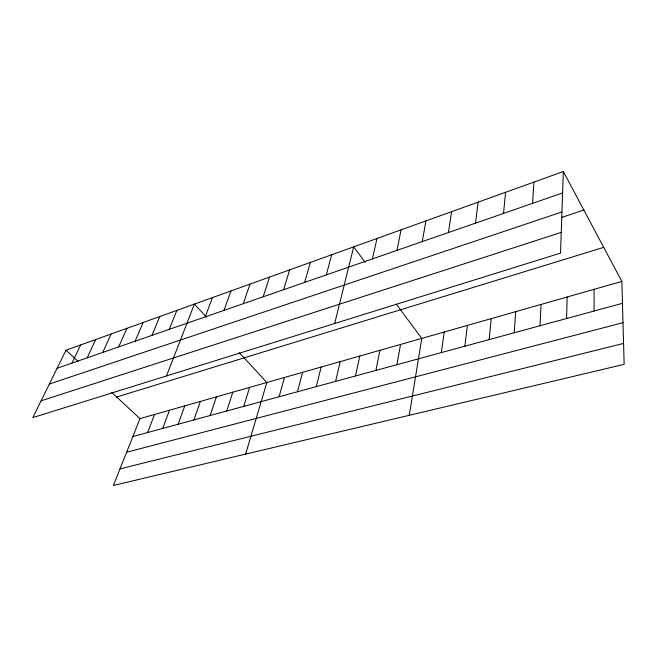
<?xml version="1.0" encoding="UTF-8"?>
<svg xmlns="http://www.w3.org/2000/svg" width="657" height="657" viewBox="0 0 657 657"><rect width="100%" height="100%" fill="white"/><g stroke="black" fill="none" stroke-linecap="round" stroke-linejoin="round"><path stroke-width="0.99" d="M566.589 318.522L567.155 297.005M563.336 171.534L560.536 253.101L32.85 417.597L65.996 350.222L563.336 171.534L621.859 281.434L624.15 364.348L113.406 485.466L139.998 418.616L621.859 281.434M539.964 325.765L541.064 304.429M532.54 203.358L533.952 182.096M514.16 332.787L515.761 311.64M503.525 213.426L505.57 192.287M489.145 339.595L491.214 318.629M464.877 346.198L467.39 325.412M475.504 223.142L478.132 202.151M441.323 352.612L444.247 331.999M448.427 232.537L451.605 211.677M409.286 415.298L421.769 338.396L396.294 304.15M422.246 241.612L425.933 220.9M396.877 364.701L400.548 344.44M375.903 370.417L379.91 350.312M396.918 250.399L401.082 229.835M355.486 375.968L359.814 356.037M372.396 258.907L377.003 238.483M335.62 381.372L340.244 361.605M334.684 323.507L353.68 246.86L365.087 262.2M316.272 386.636L321.183 367.033M297.432 391.769L302.606 372.322M326.315 274.889L331.711 254.752M279.077 396.762L284.497 377.479M304.634 282.403L310.391 262.414M245.652 454.102L266.849 382.505L239.37 352.743M283.594 289.704L289.68 269.855M243.739 406.379L249.627 387.408M263.153 296.792L269.551 277.09M226.722 411.011L232.824 392.188M210.125 415.528L216.424 396.861M243.304 303.674L249.98 284.12M193.93 419.93L200.41 401.419M224.004 310.367L230.96 290.952M178.113 424.233L184.773 405.87M205.239 316.879L212.449 297.605M162.673 428.438L169.506 410.214M147.595 432.544L154.576 414.46M166.476 375.944L194.431 304.076L206.446 317.093M169.227 329.371L176.889 310.383M151.939 335.366L159.807 316.518M135.104 341.205L143.169 322.497M118.695 346.896L126.949 328.328M102.714 352.439L111.132 334.002M87.135 357.835L95.717 339.546M71.942 363.107L80.671 344.95M57.126 368.248L562.606 192.936M49.349 384.049L561.949 211.956M561.735 217.41L583.851 210.059M41.104 400.827L561.25 232.389M116.634 397.025L603.709 247.352M132.862 436.552L622.458 303.312M126.62 452.246L623 322.686M120.009 468.876L623.567 343.422M65.996 350.222L78.167 361.481M111.518 392.295L139.998 418.616M594.076 289.343L594.076 311.04"/></g></svg>
